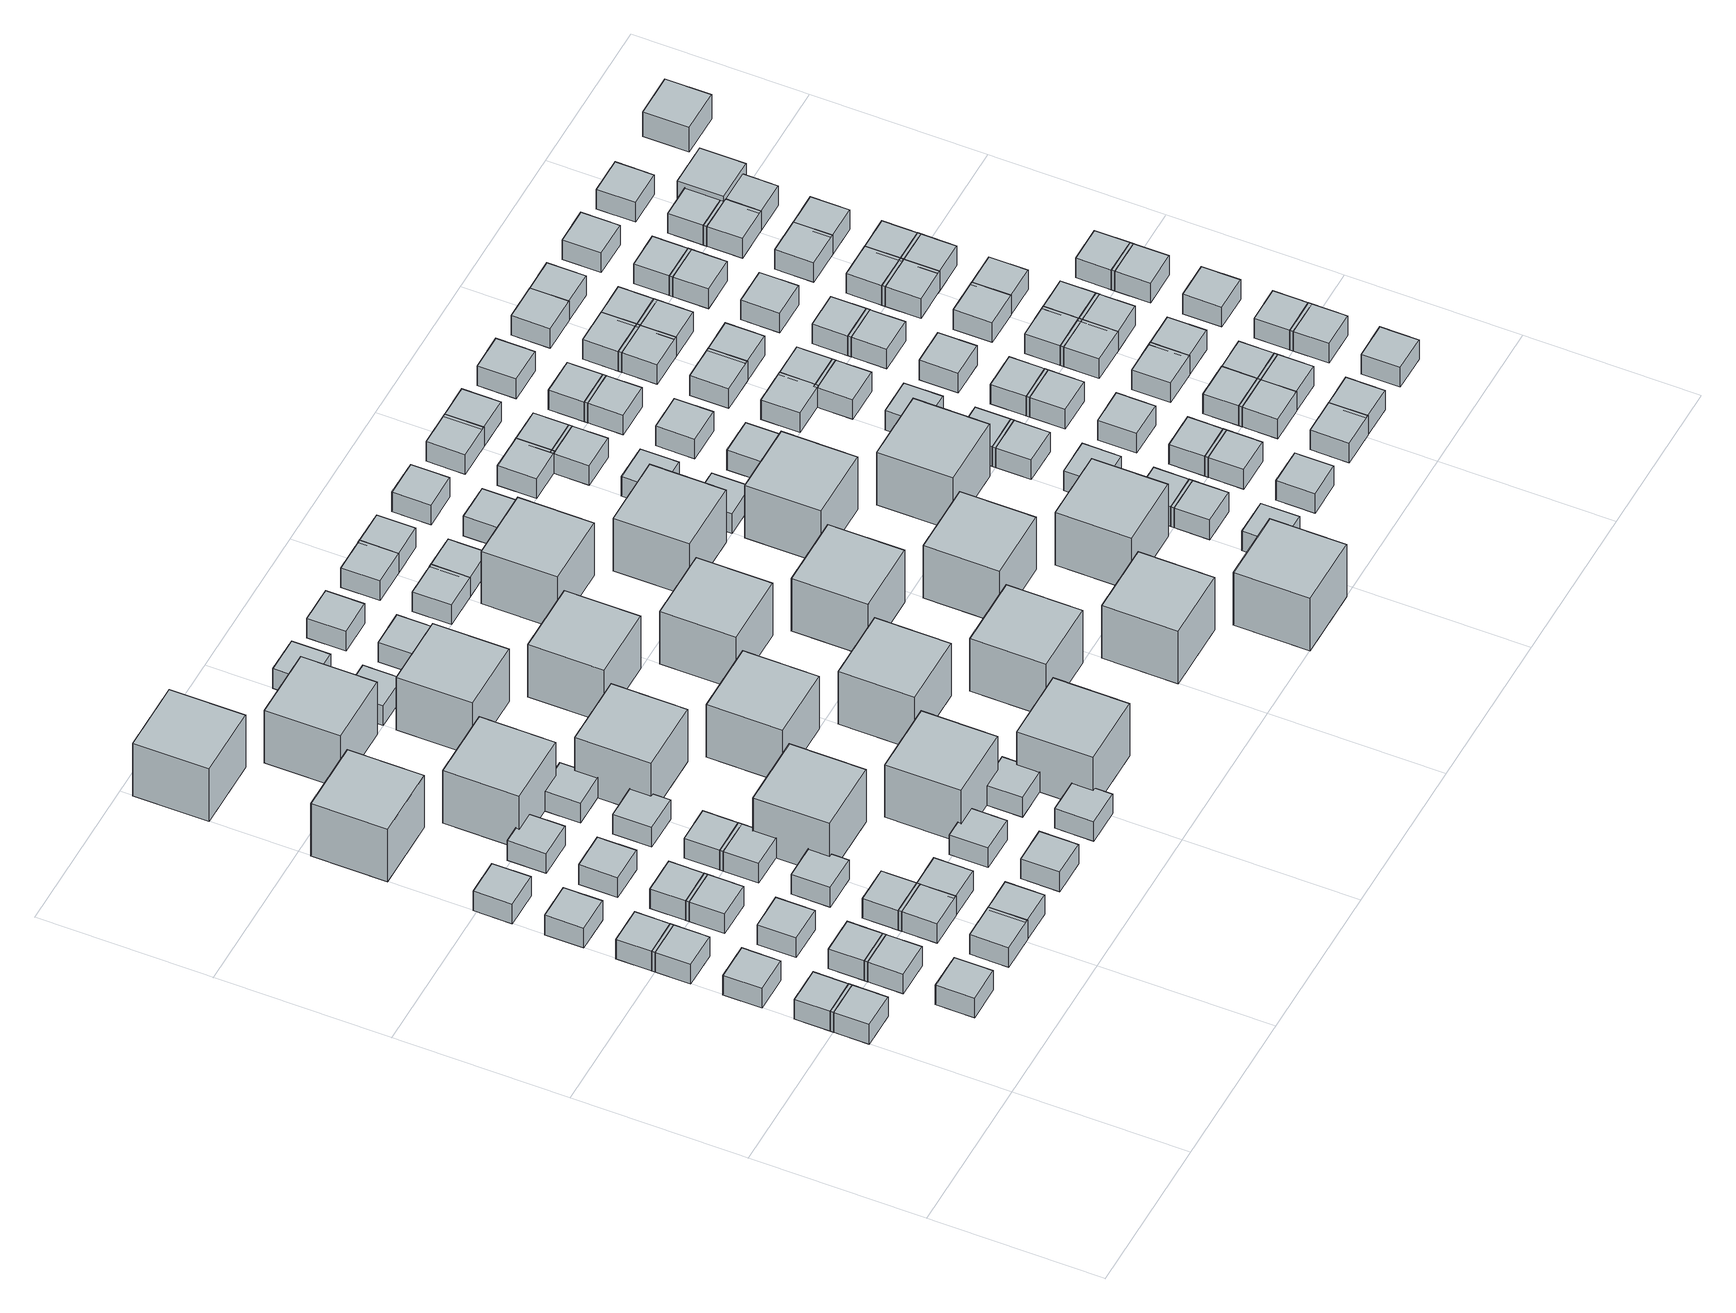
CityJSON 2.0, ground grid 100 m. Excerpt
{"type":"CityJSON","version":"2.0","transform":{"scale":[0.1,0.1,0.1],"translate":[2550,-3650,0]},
"CityObjects":{
"object1":{"type":"GenericCityObject","geometry":[{"type":"Solid","lod":"1","boundaries":[[[[0,1,2,3]],[[4,5,1,0]],[[5,6,2,1]],[[6,7,3,2]],[[7,4,0,3]],[[7,6,5,4]]]]}]},
"object2":{"type":"GenericCityObject","geometry":[{"type":"Solid","lod":"1","boundaries":[[[[8,9,10,11]],[[12,13,9,8]],[[13,14,10,9]],[[14,15,11,10]],[[15,12,8,11]],[[15,14,13,12]]]]}]},
"object3":{"type":"GenericCityObject","geometry":[{"type":"Solid","lod":"1","boundaries":[[[[16,17,18,19]],[[20,21,17,16]],[[21,22,18,17]],[[22,23,19,18]],[[23,20,16,19]],[[23,22,21,20]]]]}]},
"object4":{"type":"GenericCityObject","geometry":[{"type":"Solid","lod":"1","boundaries":[[[[24,25,26,27]],[[28,29,25,24]],[[29,30,26,25]],[[30,31,27,26]],[[31,28,24,27]],[[31,30,29,28]]]]}]},
"object5":{"type":"GenericCityObject","geometry":[{"type":"Solid","lod":"1","boundaries":[[[[32,33,34,35]],[[36,37,33,32]],[[37,38,34,33]],[[38,39,35,34]],[[39,36,32,35]],[[39,38,37,36]]]]}]},
"object6":{"type":"GenericCityObject","geometry":[{"type":"Solid","lod":"1","boundaries":[[[[40,41,42,43]],[[44,45,41,40]],[[45,46,42,41]],[[46,47,43,42]],[[47,44,40,43]],[[47,46,45,44]]]]}]},
"object7":{"type":"GenericCityObject","geometry":[{"type":"Solid","lod":"1","boundaries":[[[[48,49,50,51]],[[52,53,49,48]],[[53,54,50,49]],[[54,55,51,50]],[[55,52,48,51]],[[55,54,53,52]]]]}]},
"object8":{"type":"GenericCityObject","geometry":[{"type":"Solid","lod":"1","boundaries":[[[[56,57,58,59]],[[60,61,57,56]],[[61,62,58,57]],[[62,63,59,58]],[[63,60,56,59]],[[63,62,61,60]]]]}]},
"object9":{"type":"GenericCityObject","geometry":[{"type":"Solid","lod":"1","boundaries":[[[[64,65,66,67]],[[68,69,65,64]],[[69,70,66,65]],[[70,71,67,66]],[[71,68,64,67]],[[71,70,69,68]]]]}]},
"object10":{"type":"GenericCityObject","geometry":[{"type":"Solid","lod":"1","boundaries":[[[[72,73,74,75]],[[76,77,73,72]],[[77,78,74,73]],[[78,79,75,74]],[[79,76,72,75]],[[79,78,77,76]]]]}]},
"object11":{"type":"GenericCityObject","geometry":[{"type":"Solid","lod":"1","boundaries":[[[[80,81,82,83]],[[84,85,81,80]],[[85,86,82,81]],[[86,87,83,82]],[[87,84,80,83]],[[87,86,85,84]]]]}]},
"object12":{"type":"GenericCityObject","geometry":[{"type":"Solid","lod":"1","boundaries":[[[[88,89,90,91]],[[92,93,89,88]],[[93,94,90,89]],[[94,95,91,90]],[[95,92,88,91]],[[95,94,93,92]]]]}]},
"object13":{"type":"GenericCityObject","geometry":[{"type":"Solid","lod":"1","boundaries":[[[[96,97,98,99]],[[100,101,97,96]],[[101,102,98,97]],[[102,103,99,98]],[[103,100,96,99]],[[103,102,101,100]]]]}]},
"object14":{"type":"GenericCityObject","geometry":[{"type":"Solid","lod":"1","boundaries":[[[[104,105,106,107]],[[108,109,105,104]],[[109,110,106,105]],[[110,111,107,106]],[[111,108,104,107]],[[111,110,109,108]]]]}]},
"object15":{"type":"GenericCityObject","geometry":[{"type":"Solid","lod":"1","boundaries":[[[[112,113,114,115]],[[116,117,113,112]],[[117,118,114,113]],[[118,119,115,114]],[[119,116,112,115]],[[119,118,117,116]]]]}]},
"object16":{"type":"GenericCityObject","geometry":[{"type":"Solid","lod":"1","boundaries":[[[[120,121,122,123]],[[124,125,121,120]],[[125,126,122,121]],[[126,127,123,122]],[[127,124,120,123]],[[127,126,125,124]]]]}]},
"object17":{"type":"GenericCityObject","geometry":[{"type":"Solid","lod":"1","boundaries":[[[[128,129,130,131]],[[132,133,129,128]],[[133,134,130,129]],[[134,135,131,130]],[[135,132,128,131]],[[135,134,133,132]]]]}]},
"object18":{"type":"GenericCityObject","geometry":[{"type":"Solid","lod":"1","boundaries":[[[[136,137,138,139]],[[140,141,137,136]],[[141,142,138,137]],[[142,143,139,138]],[[143,140,136,139]],[[143,142,141,140]]]]}]},
"object19":{"type":"GenericCityObject","geometry":[{"type":"Solid","lod":"1","boundaries":[[[[144,145,146,147]],[[148,149,145,144]],[[149,150,146,145]],[[150,151,147,146]],[[151,148,144,147]],[[151,150,149,148]]]]}]},
"object20":{"type":"GenericCityObject","geometry":[{"type":"Solid","lod":"1","boundaries":[[[[152,153,154,155]],[[156,157,153,152]],[[157,158,154,153]],[[158,159,155,154]],[[159,156,152,155]],[[159,158,157,156]]]]}]},
"object21":{"type":"GenericCityObject","geometry":[{"type":"Solid","lod":"1","boundaries":[[[[160,161,162,163]],[[164,165,161,160]],[[165,166,162,161]],[[166,167,163,162]],[[167,164,160,163]],[[167,166,165,164]]]]}]},
"object22":{"type":"GenericCityObject","geometry":[{"type":"Solid","lod":"1","boundaries":[[[[168,169,170,171]],[[172,173,169,168]],[[173,174,170,169]],[[174,175,171,170]],[[175,172,168,171]],[[175,174,173,172]]]]}]},
"object23":{"type":"GenericCityObject","geometry":[{"type":"Solid","lod":"1","boundaries":[[[[176,177,178,179]],[[180,181,177,176]],[[181,182,178,177]],[[182,183,179,178]],[[183,180,176,179]],[[183,182,181,180]]]]}]},
"object24":{"type":"GenericCityObject","geometry":[{"type":"Solid","lod":"1","boundaries":[[[[184,185,186,187]],[[188,189,185,184]],[[189,190,186,185]],[[190,191,187,186]],[[191,188,184,187]],[[191,190,189,188]]]]}]},
"object25":{"type":"GenericCityObject","geometry":[{"type":"Solid","lod":"1","boundaries":[[[[192,193,194,195]],[[196,197,193,192]],[[197,198,194,193]],[[198,199,195,194]],[[199,196,192,195]],[[199,198,197,196]]]]}]},
"object26":{"type":"GenericCityObject","geometry":[{"type":"Solid","lod":"1","boundaries":[[[[200,201,202,203]],[[204,205,201,200]],[[205,206,202,201]],[[206,207,203,202]],[[207,204,200,203]],[[207,206,205,204]]]]}]},
"object27":{"type":"GenericCityObject","geometry":[{"type":"Solid","lod":"1","boundaries":[[[[208,209,210,211]],[[212,213,209,208]],[[213,214,210,209]],[[214,215,211,210]],[[215,212,208,211]],[[215,214,213,212]]]]}]},
"object28":{"type":"GenericCityObject","geometry":[{"type":"Solid","lod":"1","boundaries":[[[[216,217,218,219]],[[220,221,217,216]],[[221,222,218,217]],[[222,223,219,218]],[[223,220,216,219]],[[223,222,221,220]]]]}]},
"object29":{"type":"GenericCityObject","geometry":[{"type":"Solid","lod":"1","boundaries":[[[[224,225,226,227]],[[228,229,225,224]],[[229,230,226,225]],[[230,231,227,226]],[[231,228,224,227]],[[231,230,229,228]]]]}]},
"object30":{"type":"GenericCityObject","geometry":[{"type":"Solid","lod":"1","boundaries":[[[[232,233,234,235]],[[236,237,233,232]],[[237,238,234,233]],[[238,239,235,234]],[[239,236,232,235]],[[239,238,237,236]]]]}]},
"object31":{"type":"GenericCityObject","geometry":[{"type":"Solid","lod":"1","boundaries":[[[[240,241,242,243]],[[244,245,241,240]],[[245,246,242,241]],[[246,247,243,242]],[[247,244,240,243]],[[247,246,245,244]]]]}]},
"object32":{"type":"GenericCityObject","geometry":[{"type":"Solid","lod":"1","boundaries":[[[[248,249,250,251]],[[252,253,249,248]],[[253,254,250,249]],[[254,255,251,250]],[[255,252,248,251]],[[255,254,253,252]]]]}]},
"object33":{"type":"GenericCityObject","geometry":[{"type":"Solid","lod":"1","boundaries":[[[[256,257,258,259]],[[260,261,257,256]],[[261,262,258,257]],[[262,263,259,258]],[[263,260,256,259]],[[263,262,261,260]]]]}]},
"object34":{"type":"GenericCityObject","geometry":[{"type":"Solid","lod":"1","boundaries":[[[[264,265,266,267]],[[268,269,265,264]],[[269,270,266,265]],[[270,271,267,266]],[[271,268,264,267]],[[271,270,269,268]]]]}]},
"object35":{"type":"GenericCityObject","geometry":[{"type":"Solid","lod":"1","boundaries":[[[[272,273,274,275]],[[276,277,273,272]],[[277,278,274,273]],[[278,279,275,274]],[[279,276,272,275]],[[279,278,277,276]]]]}]},
"object36":{"type":"GenericCityObject","geometry":[{"type":"Solid","lod":"1","boundaries":[[[[280,281,282,283]],[[284,285,281,280]],[[285,286,282,281]],[[286,287,283,282]],[[287,284,280,283]],[[287,286,285,284]]]]}]},
"object37":{"type":"GenericCityObject","geometry":[{"type":"Solid","lod":"1","boundaries":[[[[288,289,290,291]],[[292,293,289,288]],[[293,294,290,289]],[[294,295,291,290]],[[295,292,288,291]],[[295,294,293,292]]]]}]},
"object38":{"type":"GenericCityObject","geometry":[{"type":"Solid","lod":"1","boundaries":[[[[296,297,298,299]],[[300,301,297,296]],[[301,302,298,297]],[[302,303,299,298]],[[303,300,296,299]],[[303,302,301,300]]]]}]},
"object39":{"type":"GenericCityObject","geometry":[{"type":"Solid","lod":"1","boundaries":[[[[304,305,306,307]],[[308,309,305,304]],[[309,310,306,305]],[[310,311,307,306]],[[311,308,304,307]],[[311,310,309,308]]]]}]},
"object40":{"type":"GenericCityObject","geometry":[{"type":"Solid","lod":"1","boundaries":[[[[312,313,314,315]],[[316,317,313,312]],[[317,318,314,313]],[[318,319,315,314]],[[319,316,312,315]],[[319,318,317,316]]]]}]},
"object41":{"type":"GenericCityObject","geometry":[{"type":"Solid","lod":"1","boundaries":[[[[320,321,322,323]],[[324,325,321,320]],[[325,326,322,321]],[[326,327,323,322]],[[327,324,320,323]],[[327,326,325,324]]]]}]},
"object42":{"type":"GenericCityObject","geometry":[{"type":"Solid","lod":"1","boundaries":[[[[328,329,330,331]],[[332,333,329,328]],[[333,334,330,329]],[[334,335,331,330]],[[335,332,328,331]],[[335,334,333,332]]]]}]},
"object43":{"type":"GenericCityObject","geometry":[{"type":"Solid","lod":"1","boundaries":[[[[336,337,338,339]],[[340,341,337,336]],[[341,342,338,337]],[[342,343,339,338]],[[343,340,336,339]],[[343,342,341,340]]]]}]},
"object44":{"type":"GenericCityObject","geometry":[{"type":"Solid","lod":"1","boundaries":[[[[344,345,346,347]],[[348,349,345,344]],[[349,350,346,345]],[[350,351,347,346]],[[351,348,344,347]],[[351,350,349,348]]]]}]},
"object45":{"type":"GenericCityObject","geometry":[{"type":"Solid","lod":"1","boundaries":[[[[352,353,354,355]],[[356,357,353,352]],[[357,358,354,353]],[[358,359,355,354]],[[359,356,352,355]],[[359,358,357,356]]]]}]},
"object46":{"type":"GenericCityObject","geometry":[{"type":"Solid","lod":"1","boundaries":[[[[360,361,362,363]],[[364,365,361,360]],[[365,366,362,361]],[[366,367,363,362]],[[367,364,360,363]],[[367,366,365,364]]]]}]},
"object47":{"type":"GenericCityObject","geometry":[{"type":"Solid","lod":"1","boundaries":[[[[368,369,370,371]],[[372,373,369,368]],[[373,374,370,369]],[[374,375,371,370]],[[375,372,368,371]],[[375,374,373,372]]]]}]},
"object48":{"type":"GenericCityObject","geometry":[{"type":"Solid","lod":"1","boundaries":[[[[376,377,378,379]],[[380,381,377,376]],[[381,382,378,377]],[[382,383,379,378]],[[383,380,376,379]],[[383,382,381,380]]]]}]},
"object49":{"type":"GenericCityObject","geometry":[{"type":"Solid","lod":"1","boundaries":[[[[384,385,386,387]],[[388,389,385,384]],[[389,390,386,385]],[[390,391,387,386]],[[391,388,384,387]],[[391,390,389,388]]]]}]},
"object50":{"type":"GenericCityObject","geometry":[{"type":"Solid","lod":"1","boundaries":[[[[392,393,394,395]],[[396,397,393,392]],[[397,398,394,393]],[[398,399,395,394]],[[399,396,392,395]],[[399,398,397,396]]]]}]},
"object51":{"type":"GenericCityObject","geometry":[{"type":"Solid","lod":"1","boundaries":[[[[400,401,402,403]],[[404,405,401,400]],[[405,406,402,401]],[[406,407,403,402]],[[407,404,400,403]],[[407,406,405,404]]]]}]},
"object52":{"type":"GenericCityObject","geometry":[{"type":"Solid","lod":"1","boundaries":[[[[408,409,410,411]],[[412,413,409,408]],[[413,414,410,409]],[[414,415,411,410]],[[415,412,408,411]],[[415,414,413,412]]]]}]},
"object53":{"type":"GenericCityObject","geometry":[{"type":"Solid","lod":"1","boundaries":[[[[416,417,418,419]],[[420,421,417,416]],[[421,422,418,417]],[[422,423,419,418]],[[423,420,416,419]],[[423,422,421,420]]]]}]},
"object54":{"type":"GenericCityObject","geometry":[{"type":"Solid","lod":"1","boundaries":[[[[424,425,426,427]],[[428,429,425,424]],[[429,430,426,425]],[[430,431,427,426]],[[431,428,424,427]],[[431,430,429,428]]]]}]},
"object55":{"type":"GenericCityObject","geometry":[{"type":"Solid","lod":"1","boundaries":[[[[432,433,434,435]],[[436,437,433,432]],[[437,438,434,433]],[[438,439,435,434]],[[439,436,432,435]],[[439,438,437,436]]]]}]},
"object56":{"type":"GenericCityObject","geometry":[{"type":"Solid","lod":"1","boundaries":[[[[440,441,442,443]],[[444,445,441,440]],[[445,446,442,441]],[[446,447,443,442]],[[447,444,440,443]],[[447,446,445,444]]]]}]},
"object57":{"type":"GenericCityObject","geometry":[{"type":"Solid","lod":"1","boundaries":[[[[448,449,450,451]],[[452,453,449,448]],[[453,454,450,449]],[[454,455,451,450]],[[455,452,448,451]],[[455,454,453,452]]]]}]},
"object58":{"type":"GenericCityObject","geometry":[{"type":"Solid","lod":"1","boundaries":[[[[456,457,458,459]],[[460,461,457,456]],[[461,462,458,457]],[[462,463,459,458]],[[463,460,456,459]],[[463,462,461,460]]]]}]},
"object59":{"type":"GenericCityObject","geometry":[{"type":"Solid","lod":"1","boundaries":[[[[464,465,466,467]],[[468,469,465,464]],[[469,470,466,465]],[[470,471,467,466]],[[471,468,464,467]],[[471,470,469,468]]]]}]},
"object60":{"type":"GenericCityObject","geometry":[{"type":"Solid","lod":"1","boundaries":[[[[472,473,474,475]],[[476,477,473,472]],[[477,478,474,473]],[[478,479,475,474]],[[479,476,472,475]],[[479,478,477,476]]]]}]},
"object61":{"type":"GenericCityObject","geometry":[{"type":"Solid","lod":"1","boundaries":[[[[480,481,482,483]],[[484,485,481,480]],[[485,486,482,481]],[[486,487,483,482]],[[487,484,480,483]],[[487,486,485,484]]]]}]},
"object62":{"type":"GenericCityObject","geometry":[{"type":"Solid","lod":"1","boundaries":[[[[488,489,490,491]],[[492,493,489,488]],[[493,494,490,489]],[[494,495,491,490]],[[495,492,488,491]],[[495,494,493,492]]]]}]},
"object63":{"type":"GenericCityObject","geometry":[{"type":"Solid","lod":"1","boundaries":[[[[496,497,498,499]],[[500,501,497,496]],[[501,502,498,497]],[[502,503,499,498]],[[503,500,496,499]],[[503,502,501,500]]]]}]},
"object64":{"type":"GenericCityObject","geometry":[{"type":"Solid","lod":"1","boundaries":[[[[504,505,506,507]],[[508,509,505,504]],[[509,510,506,505]],[[510,511,507,506]],[[511,508,504,507]],[[511,510,509,508]]]]}]},
"object65":{"type":"GenericCityObject","geometry":[{"type":"Solid","lod":"1","boundaries":[[[[512,513,514,515]],[[516,517,513,512]],[[517,518,514,513]],[[518,519,515,514]],[[519,516,512,515]],[[519,518,517,516]]]]}]},
"object66":{"type":"GenericCityObject","geometry":[{"type":"Solid","lod":"1","boundaries":[[[[520,521,522,523]],[[524,525,521,520]],[[525,526,522,521]],[[526,527,523,522]],[[527,524,520,523]],[[527,526,525,524]]]]}]},
"object67":{"type":"GenericCityObject","geometry":[{"type":"Solid","lod":"1","boundaries":[[[[528,529,530,531]],[[532,533,529,528]],[[533,534,530,529]],[[534,535,531,530]],[[535,532,528,531]],[[535,534,533,532]]]]}]},
"object68":{"type":"GenericCityObject","geometry":[{"type":"Solid","lod":"1","boundaries":[[[[536,537,538,539]],[[540,541,537,536]],[[541,542,538,537]],[[542,543,539,538]],[[543,540,536,539]],[[543,542,541,540]]]]}]},
"object69":{"type":"GenericCityObject","geometry":[{"type":"Solid","lod":"1","boundaries":[[[[544,545,546,547]],[[548,549,545,544]],[[549,550,546,545]],[[550,551,547,546]],[[551,548,544,547]],[[551,550,549,548]]]]}]},
"object70":{"type":"GenericCityObject","geometry":[{"type":"Solid","lod":"1","boundaries":[[[[552,553,554,555]],[[556,557,553,552]],[[557,558,554,553]],[[558,559,555,554]],[[559,556,552,555]],[[559,558,557,556]]]]}]},
"object71":{"type":"GenericCityObject","geometry":[{"type":"Solid","lod":"1","boundaries":[[[[560,561,562,563]],[[564,565,561,560]],[[565,566,562,561]],[[566,567,563,562]],[[567,564,560,563]],[[567,566,565,564]]]]}]},
"object72":{"type":"GenericCityObject","geometry":[{"type":"Solid","lod":"1","boundaries":[[[[568,569,570,571]],[[572,573,569,568]],[[573,574,570,569]],[[574,575,571,570]],[[575,572,568,571]],[[575,574,573,572]]]]}]},
"object73":{"type":"GenericCityObject","geometry":[{"type":"Solid","lod":"1","boundaries":[[[[576,577,578,579]],[[580,581,577,576]],[[581,582,578,577]],[[582,583,579,578]],[[583,580,576,579]],[[583,582,581,580]]]]}]},
"object74":{"type":"GenericCityObject","geometry":[{"type":"Solid","lod":"1","boundaries":[[[[584,585,586,587]],[[588,589,585,584]],[[589,590,586,585]],[[590,591,587,586]],[[591,588,584,587]],[[591,590,589,588]]]]}]},
"object75":{"type":"GenericCityObject","geometry":[{"type":"Solid","lod":"1","boundaries":[[[[592,593,594,595]],[[596,597,593,592]],[[597,598,594,593]],[[598,599,595,594]],[[599,596,592,595]],[[599,598,597,596]]]]}]},
"object76":{"type":"GenericCityObject","geometry":[{"type":"Solid","lod":"1","boundaries":[[[[600,601,602,603]],[[604,605,601,600]],[[605,606,602,601]],[[606,607,603,602]],[[607,604,600,603]],[[607,606,605,604]]]]}]},
"object77":{"type":"GenericCityObject","geometry":[{"type":"Solid","lod":"1","boundaries":[[[[608,609,610,611]],[[612,613,609,608]],[[613,614,610,609]],[[614,615,611,610]],[[615,612,608,611]],[[615,614,613,612]]]]}]},
"object78":{"type":"GenericCityObject","geometry":[{"type":"Solid","lod":"1","boundaries":[[[[616,617,618,619]],[[620,621,617,616]],[[621,622,618,617]],[[622,623,619,618]],[[623,620,616,619]],[[623,622,621,620]]]]}]},
"object79":{"type":"GenericCityObject","geometry":[{"type":"Solid","lod":"1","boundaries":[[[[624,625,626,627]],[[628,629,625,624]],[[629,630,626,625]],[[630,631,627,626]],[[631,628,624,627]],[[631,630,629,628]]]]}]},
"object80":{"type":"GenericCityObject","geometry":[{"type":"Solid","lod":"1","boundaries":[[[[632,633,634,635]],[[636,637,633,632]],[[637,638,634,633]],[[638,639,635,634]],[[639,636,632,635]],[[639,638,637,636]]]]}]},
"object81":{"type":"GenericCityObject","geometry":[{"type":"Solid","lod":"1","boundaries":[[[[640,641,642,643]],[[644,645,641,640]],[[645,646,642,641]],[[646,647,643,642]],[[647,644,640,643]],[[647,646,645,644]]]]}]},
"object82":{"type":"GenericCityObject","geometry":[{"type":"Solid","lod":"1","boundaries":[[[[648,649,650,651]],[[652,653,649,648]],[[653,654,650,649]],[[654,655,651,650]],[[655,652,648,651]],[[655,654,653,652]]]]}]},
"object83":{"type":"GenericCityObject","geometry":[{"type":"Solid","lod":"1","boundaries":[[[[656,657,658,659]],[[660,661,657,656]],[[661,662,658,657]],[[662,663,659,658]],[[663,660,656,659]],[[663,662,661,660]]]]}]},
"object84":{"type":"GenericCityObject","geometry":[{"type":"Solid","lod":"1","boundaries":[[[[664,665,666,667]],[[668,669,665,664]],[[669,670,666,665]],[[670,671,667,666]],[[671,668,664,667]],[[671,670,669,668]]]]}]},
"object85":{"type":"GenericCityObject","geometry":[{"type":"Solid","lod":"1","boundaries":[[[[672,673,674,675]],[[676,677,673,672]],[[677,678,674,673]],[[678,679,675,674]],[[679,676,672,675]],[[679,678,677,676]]]]}]},
"object86":{"type":"GenericCityObject","geometry":[{"type":"Solid","lod":"1","boundaries":[[[[680,681,682,683]],[[684,685,681,680]],[[685,686,682,681]],[[686,687,683,682]],[[687,684,680,683]],[[687,686,685,684]]]]}]},
"object87":{"type":"GenericCityObject","geometry":[{"type":"Solid","lod":"1","boundaries":[[[[688,689,690,691]],[[692,693,689,688]],[[693,694,690,689]],[[694,695,691,690]],[[695,692,688,691]],[[695,694,693,692]]]]}]},
"object88":{"type":"GenericCityObject","geometry":[{"type":"Solid","lod":"1","boundaries":[[[[696,697,698,699]],[[700,701,697,696]],[[701,702,698,697]],[[702,703,699,698]],[[703,700,696,699]],[[703,702,701,700]]]]}]},
"object89":{"type":"GenericCityObject","geometry":[{"type":"Solid","lod":"1","boundaries":[[[[704,705,706,707]],[[708,709,705,704]],[[709,710,706,705]],[[710,711,707,706]],[[711,708,704,707]],[[711,710,709,708]]]]}]},
"object90":{"type":"GenericCityObject","geometry":[{"type":"Solid","lod":"1","boundaries":[[[[712,713,714,715]],[[716,717,713,712]],[[717,718,714,713]],[[718,719,715,714]],[[719,716,712,715]],[[719,718,717,716]]]]}]},
"object91":{"type":"GenericCityObject","geometry":[{"type":"Solid","lod":"1","boundaries":[[[[720,721,722,723]],[[724,725,721,720]],[[725,726,722,721]],[[726,727,723,722]],[[727,724,720,723]],[[727,726,725,724]]]]}]},
"object92":{"type":"GenericCityObject","geometry":[{"type":"Solid","lod":"1","boundaries":[[[[728,729,730,731]],[[732,733,729,728]],[[733,734,730,729]],[[734,735,731,730]],[[735,732,728,731]],[[735,734,733,732]]]]}]},
"object93":{"type":"GenericCityObject","geometry":[{"type":"Solid","lod":"1","boundaries":[[[[736,737,738,739]],[[740,741,737,736]],[[741,742,738,737]],[[742,743,739,738]],[[743,740,736,739]],[[743,742,741,740]]]]}]},
"object94":{"type":"GenericCityObject","geometry":[{"type":"Solid","lod":"1","boundaries":[[[[744,745,746,747]],[[748,749,745,744]],[[749,750,746,745]],[[750,751,747,746]],[[751,748,744,747]],[[751,750,749,748]]]]}]},
"object95":{"type":"GenericCityObject","geometry":[{"type":"Solid","lod":"1","boundaries":[[[[752,753,754,755]],[[756,757,753,752]],[[757,758,754,753]],[[758,759,755,754]],[[759,756,752,755]],[[759,758,757,756]]]]}]},
"object96":{"type":"GenericCityObject","geometry":[{"type":"Solid","lod":"1","boundaries":[[[[760,761,762,763]],[[764,765,761,760]],[[765,766,762,761]],[[766,767,763,762]],[[767,764,760,763]],[[767,766,765,764]]]]}]},
"object97":{"type":"GenericCityObject","geometry":[{"type":"Solid","lod":"1","boundaries":[[[[768,769,770,771]],[[772,773,769,768]],[[773,774,770,769]],[[774,775,771,770]],[[775,772,768,771]],[[775,774,773,772]]]]}]},
"object98":{"type":"GenericCityObject","geometry":[{"type":"Solid","lod":"1","boundaries":[[[[776,777,778,779]],[[780,781,777,776]],[[781,782,778,777]],[[782,783,779,778]],[[783,780,776,779]],[[783,782,781,780]]]]}]},
"object99":{"type":"GenericCityObject","geometry":[{"type":"Solid","lod":"1","boundaries":[[[[784,785,786,787]],[[788,789,785,784]],[[789,790,786,785]],[[790,791,787,786]],[[791,788,784,787]],[[791,790,789,788]]]]}]},
"object100":{"type":"GenericCityObject","geometry":[{"type":"Solid","lod":"1","boundaries":[[[[792,793,794,795]],[[796,797,793,792]],[[797,798,794,793]],[[798,799,795,794]],[[799,796,792,795]],[[799,798,797,796]]]]}]},
"object101":{"type":"GenericCityObject","geometry":[{"type":"Solid","lod":"1","boundaries":[[[[800,801,802,803]],[[804,805,801,800]],[[805,806,802,801]],[[806,807,803,802]],[[807,804,800,803]],[[807,806,805,804]]]]}]},
"object102":{"type":"GenericCityObject","geometry":[{"type":"Solid","lod":"1","boundaries":[[[[808,809,810,811]],[[812,813,809,808]],[[813,814,810,809]],[[814,815,811,810]],[[815,812,808,811]],[[815,814,813,812]]]]}]},
"object103":{"type":"GenericCityObject","geometry":[{"type":"Solid","lod":"1","boundaries":[[[[816,817,818,819]],[[820,821,817,816]],[[821,822,818,817]],[[822,823,819,818]],[[823,820,816,819]],[[823,822,821,820]]]]}]},
"object104":{"type":"GenericCityObject","geometry":[{"type":"Solid","lod":"1","boundaries":[[[[824,825,826,827]],[[828,829,825,824]],[[829,830,826,825]],[[830,831,827,826]],[[831,828,824,827]],[[831,830,829,828]]]]}]},
"object105":{"type":"GenericCityObject","geometry":[{"type":"Solid","lod":"1","boundaries":[[[[832,833,834,835]],[[836,837,833,832]],[[837,838,834,833]],[[838,839,835,834]],[[839,836,832,835]],[[839,838,837,836]]]]}]},
"object106":{"type":"GenericCityObject","geometry":[{"type":"Solid","lod":"1","boundaries":[[[[840,841,842,843]],[[844,845,841,840]],[[845,846,842,841]],[[846,847,843,842]],[[847,844,840,843]],[[847,846,845,844]]]]}]},
"object107":{"type":"GenericCityObject","geometry":[{"type":"Solid","lod":"1","boundaries":[[[[848,849,850,851]],[[852,853,849,848]],[[853,854,850,849]],[[854,855,851,850]],[[855,852,848,851]],[[855,854,853,852]]]]}]},
"object108":{"type":"GenericCityObject","geometry":[{"type":"Solid","lod":"1","boundaries":[[[[856,857,858,859]],[[860,861,857,856]],[[861,862,858,857]],[[862,863,859,858]],[[863,860,856,859]],[[863,862,861,860]]]]}]},
"object109":{"type":"GenericCityObject","geometry":[{"type":"Solid","lod":"1","boundaries":[[[[864,865,866,867]],[[868,869,865,864]],[[869,870,866,865]],[[870,871,867,866]],[[871,868,864,867]],[[871,870,869,868]]]]}]},
"object110":{"type":"GenericCityObject","geometry":[{"type":"Solid","lod":"1","boundaries":[[[[872,873,874,875]],[[876,877,873,872]],[[877,878,874,873]],[[878,879,875,874]],[[879,876,872,875]],[[879,878,877,876]]]]}]},
"object111":{"type":"GenericCityObject","geometry":[{"type":"Solid","lod":"1","boundaries":[[[[880,881,882,883]],[[884,885,881,880]],[[885,886,882,881]],[[886,887,883,882]],[[887,884,880,883]],[[887,886,885,884]]]]}]},
"object112":{"type":"GenericCityObject","geometry":[{"type":"Solid","lod":"1","boundaries":[[[[888,889,890,891]],[[892,893,889,888]],[[893,894,890,889]],[[894,895,891,890]],[[895,892,888,891]],[[895,894,893,892]]]]}]},
"object113":{"type":"GenericCityObject","geometry":[{"type":"Solid","lod":"1","boundaries":[[[[896,897,898,899]],[[900,901,897,896]],[[901,902,898,897]],[[902,903,899,898]],[[903,900,896,899]],[[903,902,901,900]]]]}]},
"object114":{"type":"GenericCityObject","geometry":[{"type":"Solid","lod":"1","boundaries":[[[[904,905,906,907]],[[908,909,905,904]],[[909,910,906,905]],[[910,911,907,906]],[[911,908,904,907]],[[911,910,909,908]]]]}]},
"object115":{"type":"GenericCityObject","geometry":[{"type":"Solid","lod":"1","boundaries":[[[[912,913,914,915]],[[916,917,913,912]],[[917,918,914,913]],[[918,919,915,914]],[[919,916,912,915]],[[919,918,917,916]]]]}]},
"object116":{"type":"GenericCityObject","geometry":[{"type":"Solid","lod":"1","boundaries":[[[[920,921,922,923]],[[924,925,921,920]],[[925,926,922,921]],[[926,927,923,922]],[[927,924,920,923]],[[927,926,925,924]]]]}]},
"object117":{"type":"GenericCityObject","geometry":[{"type":"Solid","lod":"1","boundaries":[[[[928,929,930,931]],[[932,933,929,928]],[[933,934,930,929]],[[934,935,931,930]],[[935,932,928,931]],[[935,934,933,932]]]]}]},
"object118":{"type":"GenericCityObject","geometry":[{"type":"Solid","lod":"1","boundaries":[[[[936,937,938,939]],[[940,941,937,936]],[[941,942,938,937]],[[942,943,939,938]],[[943,940,936,939]],[[943,942,941,940]]]]}]},
"object119":{"type":"GenericCityObject","geometry":[{"type":"Solid","lod":"1","boundaries":[[[[944,945,946,947]],[[948,949,945,944]],[[949,950,946,945]],[[950,951,947,946]],[[951,948,944,947]],[[951,950,949,948]]]]}]},
"object120":{"type":"GenericCityObject","geometry":[{"type":"Solid","lod":"1","boundaries":[[[[952,953,954,955]],[[956,957,953,952]],[[957,958,954,953]],[[958,959,955,954]],[[959,956,952,955]],[[959,958,957,956]]]]}]},
"object121":{"type":"GenericCityObject","geometry":[{"type":"Solid","lod":"1","boundaries":[[[[960,961,962,963]],[[964,965,961,960]],[[965,966,962,961]],[[966,967,963,962]],[[967,964,960,963]],[[967,966,965,964]]]]}]},
"object122":{"type":"GenericCityObject","geometry":[{"type":"Solid","lod":"1","boundaries":[[[[968,969,970,971]],[[972,973,969,968]],[[973,974,970,969]],[[974,975,971,970]],[[975,972,968,971]],[[975,974,973,972]]]]}]},
"object123":{"type":"GenericCityObject","geometry":[{"type":"Solid","lod":"1","boundaries":[[[[976,977,978,979]],[[980,981,977,976]],[[981,982,978,977]],[[982,983,979,978]],[[983,980,976,979]],[[983,982,981,980]]]]}]},
"object124":{"type":"GenericCityObject","geometry":[{"type":"Solid","lod":"1","boundaries":[[[[984,985,986,987]],[[988,989,985,984]],[[989,990,986,985]],[[990,991,987,986]],[[991,988,984,987]],[[991,990,989,988]]]]}]},
"object125":{"type":"GenericCityObject","geometry":[{"type":"Solid","lod":"1","boundaries":[[[[992,993,994,995]],[[996,997,993,992]],[[997,998,994,993]],[[998,999,995,994]],[[999,996,992,995]],[[999,998,997,996]]]]}]},
"object126":{"type":"GenericCityObject","geometry":[{"type":"Solid","lod":"1","boundaries":[[[[1000,1001,1002,1003]],[[1004,1005,1001,1000]],[[1005,1006,1002,1001]],[[1006,1007,1003,1002]],[[1007,1004,1000,1003]],[[1007,1006,1005,1004]]]]}]},
"object127":{"type":"GenericCityObject","geometry":[{"type":"Solid","lod":"1","boundaries":[[[[1008,1009,1010,1011]],[[1012,1013,1009,1008]],[[1013,1014,1010,1009]],[[1014,1015,1011,1010]],[[1015,1012,1008,1011]],[[1015,1014,1013,1012]]]]}]},
"object128":{"type":"GenericCityObject","geometry":[{"type":"Solid","lod":"1","boundaries":[[[[1016,1017,1018,1019]],[[1020,1021,1017,1016]],[[1021,1022,1018,1017]],[[1022,1023,1019,1018]],[[1023,1020,1016,1019]],[[1023,1022,1021,1020]]]]}]},
"object129":{"type":"GenericCityObject","geometry":[{"type":"Solid","lod":"1","boundaries":[[[[1024,1025,1026,1027]],[[1028,1029,1025,1024]],[[1029,1030,1026,1025]],[[1030,1031,1027,1026]],[[1031,1028,1024,1027]],[[1031,1030,1029,1028]]]]}]},
"object130":{"type":"GenericCityObject","geometry":[{"type":"Solid","lod":"1","boundaries":[[[[1032,1033,1034,1035]],[[1036,1037,1033,1032]],[[1037,1038,1034,1033]],[[1038,1039,1035,1034]],[[1039,1036,1032,1035]],[[1039,1038,1037,1036]]]]}]},
"object131":{"type":"GenericCityObject","geometry":[{"type":"Solid","lod":"1","boundaries":[[[[1040,1041,1042,1043]],[[1044,1045,1041,1040]],[[1045,1046,1042,1041]],[[1046,1047,1043,1042]],[[1047,1044,1040,1043]],[[1047,1046,1045,1044]]]]}]},
"object132":{"type":"GenericCityObject","geometry":[{"type":"Solid","lod":"1","boundaries":[[[[1048,1049,1050,1051]],[[1052,1053,1049,1048]],[[1053,1054,1050,1049]],[[1054,1055,1051,1050]],[[1055,1052,1048,1051]],[[1055,1054,1053,1052]]]]}]},
"object133":{"type":"GenericCityObject","geometry":[{"type":"Solid","lod":"1","boundaries":[[[[1056,1057,1058,1059]],[[1060,1061,1057,1056]],[[1061,1062,1058,1057]],[[1062,1063,1059,1058]],[[1063,1060,1056,1059]],[[1063,1062,1061,1060]]]]}]},
"object134":{"type":"GenericCityObject","geometry":[{"type":"Solid","lod":"1","boundaries":[[[[1064,1065,1066,1067]],[[1068,1069,1065,1064]],[[1069,1070,1066,1065]],[[1070,1071,1067,1066]],[[1071,1068,1064,1067]],[[1071,1070,1069,1068]]]]}]},
"object135":{"type":"GenericCityObject","geometry":[{"type":"Solid","lod":"1","boundaries":[[[[1072,1073,1074,1075]],[[1076,1077,1073,1072]],[[1077,1078,1074,1073]],[[1078,1079,1075,1074]],[[1079,1076,1072,1075]],[[1079,1078,1077,1076]]]]}]},
"object136":{"type":"GenericCityObject","geometry":[{"type":"Solid","lod":"1","boundaries":[[[[1080,1081,1082,1083]],[[1084,1085,1081,1080]],[[1085,1086,1082,1081]],[[1086,1087,1083,1082]],[[1087,1084,1080,1083]],[[1087,1086,1085,1084]]]]}]},
"object137":{"type":"GenericCityObject","geometry":[{"type":"Solid","lod":"1","boundaries":[[[[1088,1089,1090,1091]],[[1092,1093,1089,1088]],[[1093,1094,1090,1089]],[[1094,1095,1091,1090]],[[1095,1092,1088,1091]],[[1095,1094,1093,1092]]]]}]}
},
"vertices":[
[0,800,0],[220,800,0],[220,1020,0],[0,1020,0],[0,800,140],[220,800,140],[220,1020,140],[0,1020,140],
[0,1000,0],[220,1000,0],[220,1220,0],[0,1220,0],[0,1000,140],[220,1000,140],[220,1220,140],[0,1220,140],
[0,1400,0],[220,1400,0],[220,1620,0],[0,1620,0],[0,1400,140],[220,1400,140],[220,1620,140],[0,1620,140],
[400,400,0],[620,400,0],[620,620,0],[400,620,0],[400,400,140],[620,400,140],[620,620,140],[400,620,140],
[0,1800,0],[220,1800,0],[220,2020,0],[0,2020,0],[0,1800,140],[220,1800,140],[220,2020,140],[0,2020,140],
[0,2000,0],[220,2000,0],[220,2220,0],[0,2220,0],[0,2000,140],[220,2000,140],[220,2220,140],[0,2220,140],
[400,800,0],[620,800,0],[620,1020,0],[400,1020,0],[400,800,140],[620,800,140],[620,1020,140],[400,1020,140],
[400,1000,0],[620,1000,0],[620,1220,0],[400,1220,0],[400,1000,140],[620,1000,140],[620,1220,140],[400,1220,140],
[0,2400,0],[220,2400,0],[220,2620,0],[0,2620,0],[0,2400,140],[220,2400,140],[220,2620,140],[0,2620,140],
[400,1400,0],[620,1400,0],[620,1620,0],[400,1620,0],[400,1400,140],[620,1400,140],[620,1620,140],[400,1620,140],
[0,2800,0],[220,2800,0],[220,3020,0],[0,3020,0],[0,2800,140],[220,2800,140],[220,3020,140],[0,3020,140],
[800,400,0],[1020,400,0],[1020,620,0],[800,620,0],[800,400,140],[1020,400,140],[1020,620,140],[800,620,140],
[400,1800,0],[620,1800,0],[620,2020,0],[400,2020,0],[400,1800,140],[620,1800,140],[620,2020,140],[400,2020,140],
[400,2000,0],[620,2000,0],[620,2220,0],[400,2220,0],[400,2000,140],[620,2000,140],[620,2220,140],[400,2220,140],
[800,800,0],[1020,800,0],[1020,1020,0],[800,1020,0],[800,800,140],[1020,800,140],[1020,1020,140],[800,1020,140],
[800,1000,0],[1020,1000,0],[1020,1220,0],[800,1220,0],[800,1000,140],[1020,1000,140],[1020,1220,140],[800,1220,140],
[1000,400,0],[1220,400,0],[1220,620,0],[1000,620,0],[1000,400,140],[1220,400,140],[1220,620,140],[1000,620,140],
[400,2400,0],[620,2400,0],[620,2620,0],[400,2620,0],[400,2400,140],[620,2400,140],[620,2620,140],[400,2620,140],
[0,3500,0],[429,3500,0],[429,3929,0],[0,3929,0],[0,3500,375],[429,3500,375],[429,3929,375],[0,3929,375],
[800,1400,0],[1020,1400,0],[1020,1620,0],[800,1620,0],[800,1400,140],[1020,1400,140],[1020,1620,140],[800,1620,140],
[1000,800,0],[1220,800,0],[1220,1020,0],[1000,1020,0],[1000,800,140],[1220,800,140],[1220,1020,140],[1000,1020,140],
[400,2800,0],[620,2800,0],[620,3020,0],[400,3020,0],[400,2800,140],[620,2800,140],[620,3020,140],[400,3020,140],
[800,1800,0],[1020,1800,0],[1020,2020,0],[800,2020,0],[800,1800,140],[1020,1800,140],[1020,2020,140],[800,2020,140],
[800,2000,0],[1020,2000,0],[1020,2220,0],[800,2220,0],[800,2000,140],[1020,2000,140],[1020,2220,140],[800,2220,140],
[0,4500,0],[429,4500,0],[429,4929,0],[0,4929,0],[0,4500,375],[429,4500,375],[429,4929,375],[0,4929,375],
[1400,400,0],[1620,400,0],[1620,620,0],[1400,620,0],[1400,400,140],[1620,400,140],[1620,620,140],[1400,620,140],
[800,2400,0],[1020,2400,0],[1020,2620,0],[800,2620,0],[800,2400,140],[1020,2400,140],[1020,2620,140],[800,2620,140],
[500,3000,0],[929,3000,0],[929,3429,0],[500,3429,0],[500,3000,375],[929,3000,375],[929,3429,375],[500,3429,375],
[1000,1500,0],[1429,1500,0],[1429,1929,0],[1000,1929,0],[1000,1500,375],[1429,1500,375],[1429,1929,375],[1000,1929,375],
[1400,800,0],[1620,800,0],[1620,1020,0],[1400,1020,0],[1400,800,140],[1620,800,140],[1620,1020,140],[1400,1020,140],
[800,2800,0],[1020,2800,0],[1020,3020,0],[800,3020,0],[800,2800,140],[1020,2800,140],[1020,3020,140],[800,3020,140],
[500,4000,0],[929,4000,0],[929,4429,0],[500,4429,0],[500,4000,375],[929,4000,375],[929,4429,375],[500,4429,375],
[1000,2500,0],[1429,2500,0],[1429,2929,0],[1000,2929,0],[1000,2500,375],[1429,2500,375],[1429,2929,375],[1000,2929,375],
[1800,400,0],[2020,400,0],[2020,620,0],[1800,620,0],[1800,400,140],[2020,400,140],[2020,620,140],[1800,620,140],
[1500,1000,0],[1929,1000,0],[1929,1429,0],[1500,1429,0],[1500,1000,375],[1929,1000,375],[1929,1429,375],[1500,1429,375],
[1800,800,0],[2020,800,0],[2020,1020,0],[1800,1020,0],[1800,800,140],[2020,800,140],[2020,1020,140],[1800,1020,140],
[1000,3500,0],[1429,3500,0],[1429,3929,0],[1000,3929,0],[1000,3500,375],[1429,3500,375],[1429,3929,375],[1000,3929,375],
[1000,4000,0],[1220,4000,0],[1220,4220,0],[1000,4220,0],[1000,4000,140],[1220,4000,140],[1220,4220,140],[1000,4220,140],
[1500,2000,0],[1929,2000,0],[1929,2429,0],[1500,2429,0],[1500,2000,375],[1929,2000,375],[1929,2429,375],[1500,2429,375],
[2000,500,0],[2429,500,0],[2429,929,0],[2000,929,0],[2000,500,375],[2429,500,375],[2429,929,375],[2000,929,375],
[1000,4400,0],[1220,4400,0],[1220,4620,0],[1000,4620,0],[1000,4400,140],[1220,4400,140],[1220,4620,140],[1000,4620,140],
[1500,3000,0],[1929,3000,0],[1929,3429,0],[1500,3429,0],[1500,3000,375],[1929,3000,375],[1929,3429,375],[1500,3429,375],
[2000,1500,0],[2429,1500,0],[2429,1929,0],[2000,1929,0],[2000,1500,375],[2429,1500,375],[2429,1929,375],[2000,1929,375],
[1400,4000,0],[1620,4000,0],[1620,4220,0],[1400,4220,0],[1400,4000,140],[1620,4000,140],[1620,4220,140],[1400,4220,140],
[1400,4400,0],[1620,4400,0],[1620,4620,0],[1400,4620,0],[1400,4400,140],[1620,4400,140],[1620,4620,140],[1400,4620,140],
[2000,2500,0],[2429,2500,0],[2429,2929,0],[2000,2929,0],[2000,2500,375],[2429,2500,375],[2429,2929,375],[2000,2929,375],
[2500,1000,0],[2929,1000,0],[2929,1429,0],[2500,1429,0],[2500,1000,375],[2929,1000,375],[2929,1429,375],[2500,1429,375],
[1800,4000,0],[2020,4000,0],[2020,4220,0],[1800,4220,0],[1800,4000,140],[2020,4000,140],[2020,4220,140],[1800,4220,140],
[1800,4400,0],[2020,4400,0],[2020,4620,0],[1800,4620,0],[1800,4400,140],[2020,4400,140],[2020,4620,140],[1800,4620,140],
[2000,3500,0],[2429,3500,0],[2429,3929,0],[2000,3929,0],[2000,3500,375],[2429,3500,375],[2429,3929,375],[2000,3929,375],
[2000,4000,0],[2220,4000,0],[2220,4220,0],[2000,4220,0],[2000,4000,140],[2220,4000,140],[2220,4220,140],[2000,4220,140],
[2500,2000,0],[2929,2000,0],[2929,2429,0],[2500,2429,0],[2500,2000,375],[2929,2000,375],[2929,2429,375],[2500,2429,375],
[3000,500,0],[3429,500,0],[3429,929,0],[3000,929,0],[3000,500,375],[3429,500,375],[3429,929,375],[3000,929,375],
[2000,4400,0],[2220,4400,0],[2220,4620,0],[2000,4620,0],[2000,4400,140],[2220,4400,140],[2220,4620,140],[2000,4620,140],
[2500,3000,0],[2929,3000,0],[2929,3429,0],[2500,3429,0],[2500,3000,375],[2929,3000,375],[2929,3429,375],[2500,3429,375],
[3000,1500,0],[3429,1500,0],[3429,1929,0],[3000,1929,0],[3000,1500,375],[3429,1500,375],[3429,1929,375],[3000,1929,375],
[2400,4000,0],[2620,4000,0],[2620,4220,0],[2400,4220,0],[2400,4000,140],[2620,4000,140],[2620,4220,140],[2400,4220,140],
[3500,0,0],[3929,0,0],[3929,429,0],[3500,429,0],[3500,0,375],[3929,0,375],[3929,429,375],[3500,429,375],
[2400,4400,0],[2620,4400,0],[2620,4620,0],[2400,4620,0],[2400,4400,140],[2620,4400,140],[2620,4620,140],[2400,4620,140],
[3000,2500,0],[3429,2500,0],[3429,2929,0],[3000,2929,0],[3000,2500,375],[3429,2500,375],[3429,2929,375],[3000,2929,375],
[3000,3000,0],[3220,3000,0],[3220,3220,0],[3000,3220,0],[3000,3000,140],[3220,3000,140],[3220,3220,140],[3000,3220,140],
[3500,1000,0],[3929,1000,0],[3929,1429,0],[3500,1429,0],[3500,1000,375],[3929,1000,375],[3929,1429,375],[3500,1429,375],
[2800,4000,0],[3020,4000,0],[3020,4220,0],[2800,4220,0],[2800,4000,140],[3020,4000,140],[3020,4220,140],[2800,4220,140],
[3000,3400,0],[3220,3400,0],[3220,3620,0],[3000,3620,0],[3000,3400,140],[3220,3400,140],[3220,3620,140],[3000,3620,140],
[4000,400,0],[4220,400,0],[4220,620,0],[4000,620,0],[4000,400,140],[4220,400,140],[4220,620,140],[4000,620,140],
[2800,4400,0],[3020,4400,0],[3020,4620,0],[2800,4620,0],[2800,4400,140],[3020,4400,140],[3020,4620,140],[2800,4620,140],
[3000,3800,0],[3220,3800,0],[3220,4020,0],[3000,4020,0],[3000,3800,140],[3220,3800,140],[3220,4020,140],[3000,4020,140],
[3000,4000,0],[3220,4000,0],[3220,4220,0],[3000,4220,0],[3000,4000,140],[3220,4000,140],[3220,4220,140],[3000,4220,140],
[3500,2000,0],[3929,2000,0],[3929,2429,0],[3500,2429,0],[3500,2000,375],[3929,2000,375],[3929,2429,375],[3500,2429,375],
[4000,800,0],[4220,800,0],[4220,1020,0],[4000,1020,0],[4000,800,140],[4220,800,140],[4220,1020,140],[4000,1020,140],
[4000,1000,0],[4220,1000,0],[4220,1220,0],[4000,1220,0],[4000,1000,140],[4220,1000,140],[4220,1220,140],[4000,1220,140],
[3400,3000,0],[3620,3000,0],[3620,3220,0],[3400,3220,0],[3400,3000,140],[3620,3000,140],[3620,3220,140],[3400,3220,140],
[3000,4400,0],[3220,4400,0],[3220,4620,0],[3000,4620,0],[3000,4400,140],[3220,4400,140],[3220,4620,140],[3000,4620,140],
[4000,1400,0],[4220,1400,0],[4220,1620,0],[4000,1620,0],[4000,1400,140],[4220,1400,140],[4220,1620,140],[4000,1620,140],
[3400,3400,0],[3620,3400,0],[3620,3620,0],[3400,3620,0],[3400,3400,140],[3620,3400,140],[3620,3620,140],[3400,3620,140],
[4400,400,0],[4620,400,0],[4620,620,0],[4400,620,0],[4400,400,140],[4620,400,140],[4620,620,140],[4400,620,140],
[4000,1800,0],[4220,1800,0],[4220,2020,0],[4000,2020,0],[4000,1800,140],[4220,1800,140],[4220,2020,140],[4000,2020,140],
[3400,3800,0],[3620,3800,0],[3620,4020,0],[3400,4020,0],[3400,3800,140],[3620,3800,140],[3620,4020,140],[3400,4020,140],
[4000,2000,0],[4220,2000,0],[4220,2220,0],[4000,2220,0],[4000,2000,140],[4220,2000,140],[4220,2220,140],[4000,2220,140],
[3400,4000,0],[3620,4000,0],[3620,4220,0],[3400,4220,0],[3400,4000,140],[3620,4000,140],[3620,4220,140],[3400,4220,140],
[4400,800,0],[4620,800,0],[4620,1020,0],[4400,1020,0],[4400,800,140],[4620,800,140],[4620,1020,140],[4400,1020,140],
[4400,1000,0],[4620,1000,0],[4620,1220,0],[4400,1220,0],[4400,1000,140],[4620,1000,140],[4620,1220,140],[4400,1220,140],
[3800,3000,0],[4020,3000,0],[4020,3220,0],[3800,3220,0],[3800,3000,140],[4020,3000,140],[4020,3220,140],[3800,3220,140],
[4000,2400,0],[4220,2400,0],[4220,2620,0],[4000,2620,0],[4000,2400,140],[4220,2400,140],[4220,2620,140],[4000,2620,140],
[3400,4400,0],[3620,4400,0],[3620,4620,0],[3400,4620,0],[3400,4400,140],[3620,4400,140],[3620,4620,140],[3400,4620,140],
[4400,1400,0],[4620,1400,0],[4620,1620,0],[4400,1620,0],[4400,1400,140],[4620,1400,140],[4620,1620,140],[4400,1620,140],
[3800,3400,0],[4020,3400,0],[4020,3620,0],[3800,3620,0],[3800,3400,140],[4020,3400,140],[4020,3620,140],[3800,3620,140],
[4000,2800,0],[4220,2800,0],[4220,3020,0],[4000,3020,0],[4000,2800,140],[4220,2800,140],[4220,3020,140],[4000,3020,140],
[4000,3000,0],[4220,3000,0],[4220,3220,0],[4000,3220,0],[4000,3000,140],[4220,3000,140],[4220,3220,140],[4000,3220,140],
[4800,400,0],[5020,400,0],[5020,620,0],[4800,620,0],[4800,400,140],[5020,400,140],[5020,620,140],[4800,620,140],
[4400,1800,0],[4620,1800,0],[4620,2020,0],[4400,2020,0],[4400,1800,140],[4620,1800,140],[4620,2020,140],[4400,2020,140],
[3800,3800,0],[4020,3800,0],[4020,4020,0],[3800,4020,0],[3800,3800,140],[4020,3800,140],[4020,4020,140],[3800,4020,140],
[4400,2000,0],[4620,2000,0],[4620,2220,0],[4400,2220,0],[4400,2000,140],[4620,2000,140],[4620,2220,140],[4400,2220,140],
[3800,4000,0],[4020,4000,0],[4020,4220,0],[3800,4220,0],[3800,4000,140],[4020,4000,140],[4020,4220,140],[3800,4220,140],
[4000,3400,0],[4220,3400,0],[4220,3620,0],[4000,3620,0],[4000,3400,140],[4220,3400,140],[4220,3620,140],[4000,3620,140],
[4800,800,0],[5020,800,0],[5020,1020,0],[4800,1020,0],[4800,800,140],[5020,800,140],[5020,1020,140],[4800,1020,140],
[4800,1000,0],[5020,1000,0],[5020,1220,0],[4800,1220,0],[4800,1000,140],[5020,1000,140],[5020,1220,140],[4800,1220,140],
[5000,400,0],[5220,400,0],[5220,620,0],[5000,620,0],[5000,400,140],[5220,400,140],[5220,620,140],[5000,620,140],
[4400,2400,0],[4620,2400,0],[4620,2620,0],[4400,2620,0],[4400,2400,140],[4620,2400,140],[4620,2620,140],[4400,2620,140],
[3800,4400,0],[4020,4400,0],[4020,4620,0],[3800,4620,0],[3800,4400,140],[4020,4400,140],[4020,4620,140],[3800,4620,140],
[4000,3800,0],[4220,3800,0],[4220,4020,0],[4000,4020,0],[4000,3800,140],[4220,3800,140],[4220,4020,140],[4000,4020,140],
[4000,4000,0],[4220,4000,0],[4220,4220,0],[4000,4220,0],[4000,4000,140],[4220,4000,140],[4220,4220,140],[4000,4220,140],
[4800,1400,0],[5020,1400,0],[5020,1620,0],[4800,1620,0],[4800,1400,140],[5020,1400,140],[5020,1620,140],[4800,1620,140],
[5000,800,0],[5220,800,0],[5220,1020,0],[5000,1020,0],[5000,800,140],[5220,800,140],[5220,1020,140],[5000,1020,140],
[4400,2800,0],[4620,2800,0],[4620,3020,0],[4400,3020,0],[4400,2800,140],[4620,2800,140],[4620,3020,140],[4400,3020,140],
[5000,1000,0],[5220,1000,0],[5220,1220,0],[5000,1220,0],[5000,1000,140],[5220,1000,140],[5220,1220,140],[5000,1220,140],
[4400,3000,0],[4620,3000,0],[4620,3220,0],[4400,3220,0],[4400,3000,140],[4620,3000,140],[4620,3220,140],[4400,3220,140],
[4000,4400,0],[4220,4400,0],[4220,4620,0],[4000,4620,0],[4000,4400,140],[4220,4400,140],[4220,4620,140],[4000,4620,140],
[4800,1800,0],[5020,1800,0],[5020,2020,0],[4800,2020,0],[4800,1800,140],[5020,1800,140],[5020,2020,140],[4800,2020,140],
[4800,2000,0],[5020,2000,0],[5020,2220,0],[4800,2220,0],[4800,2000,140],[5020,2000,140],[5020,2220,140],[4800,2220,140],
[5000,1400,0],[5220,1400,0],[5220,1620,0],[5000,1620,0],[5000,1400,140],[5220,1400,140],[5220,1620,140],[5000,1620,140],
[4400,3400,0],[4620,3400,0],[4620,3620,0],[4400,3620,0],[4400,3400,140],[4620,3400,140],[4620,3620,140],[4400,3620,140],
[5400,400,0],[5620,400,0],[5620,620,0],[5400,620,0],[5400,400,140],[5620,400,140],[5620,620,140],[5400,620,140],
[4800,2400,0],[5020,2400,0],[5020,2620,0],[4800,2620,0],[4800,2400,140],[5020,2400,140],[5020,2620,140],[4800,2620,140],
[5000,1800,0],[5220,1800,0],[5220,2020,0],[5000,2020,0],[5000,1800,140],[5220,1800,140],[5220,2020,140],[5000,2020,140],
[4400,3800,0],[4620,3800,0],[4620,4020,0],[4400,4020,0],[4400,3800,140],[4620,3800,140],[4620,4020,140],[4400,4020,140],
[5000,2000,0],[5220,2000,0],[5220,2220,0],[5000,2220,0],[5000,2000,140],[5220,2000,140],[5220,2220,140],[5000,2220,140],
[4400,4000,0],[4620,4000,0],[4620,4220,0],[4400,4220,0],[4400,4000,140],[4620,4000,140],[4620,4220,140],[4400,4220,140],
[5400,800,0],[5620,800,0],[5620,1020,0],[5400,1020,0],[5400,800,140],[5620,800,140],[5620,1020,140],[5400,1020,140],
[4800,2800,0],[5020,2800,0],[5020,3020,0],[4800,3020,0],[4800,2800,140],[5020,2800,140],[5020,3020,140],[4800,3020,140],
[5400,1000,0],[5620,1000,0],[5620,1220,0],[5400,1220,0],[5400,1000,140],[5620,1000,140],[5620,1220,140],[5400,1220,140],
[4800,3000,0],[5020,3000,0],[5020,3220,0],[4800,3220,0],[4800,3000,140],[5020,3000,140],[5020,3220,140],[4800,3220,140],
[5000,2400,0],[5220,2400,0],[5220,2620,0],[5000,2620,0],[5000,2400,140],[5220,2400,140],[5220,2620,140],[5000,2620,140],
[4400,4400,0],[4620,4400,0],[4620,4620,0],[4400,4620,0],[4400,4400,140],[4620,4400,140],[4620,4620,140],[4400,4620,140],
[5400,1400,0],[5620,1400,0],[5620,1620,0],[5400,1620,0],[5400,1400,140],[5620,1400,140],[5620,1620,140],[5400,1620,140],
[4800,3400,0],[5020,3400,0],[5020,3620,0],[4800,3620,0],[4800,3400,140],[5020,3400,140],[5020,3620,140],[4800,3620,140],
[5000,2800,0],[5220,2800,0],[5220,3020,0],[5000,3020,0],[5000,2800,140],[5220,2800,140],[5220,3020,140],[5000,3020,140],
[5000,3000,0],[5220,3000,0],[5220,3220,0],[5000,3220,0],[5000,3000,140],[5220,3000,140],[5220,3220,140],[5000,3220,140],
[5400,1800,0],[5620,1800,0],[5620,2020,0],[5400,2020,0],[5400,1800,140],[5620,1800,140],[5620,2020,140],[5400,2020,140],
[4800,3800,0],[5020,3800,0],[5020,4020,0],[4800,4020,0],[4800,3800,140],[5020,3800,140],[5020,4020,140],[4800,4020,140],
[5400,2000,0],[5620,2000,0],[5620,2220,0],[5400,2220,0],[5400,2000,140],[5620,2000,140],[5620,2220,140],[5400,2220,140],
[4800,4000,0],[5020,4000,0],[5020,4220,0],[4800,4220,0],[4800,4000,140],[5020,4000,140],[5020,4220,140],[4800,4220,140],
[5000,3400,0],[5220,3400,0],[5220,3620,0],[5000,3620,0],[5000,3400,140],[5220,3400,140],[5220,3620,140],[5000,3620,140],
[4800,4400,0],[5020,4400,0],[5020,4620,0],[4800,4620,0],[4800,4400,140],[5020,4400,140],[5020,4620,140],[4800,4620,140],
[5000,3800,0],[5220,3800,0],[5220,4020,0],[5000,4020,0],[5000,3800,140],[5220,3800,140],[5220,4020,140],[5000,4020,140],
[5000,4000,0],[5262,4000,0],[5262,4262,0],[5000,4262,0],[5000,4000,175],[5262,4000,175],[5262,4262,175],[5000,4262,175],
[5370,4370,0],[5632,4370,0],[5632,4632,0],[5370,4632,0],[5370,4370,175],[5632,4370,175],[5632,4632,175],[5370,4632,175]
]}
